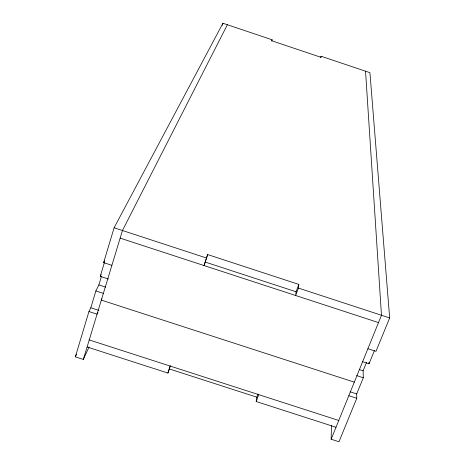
<?xml version="1.0" encoding="UTF-8"?>
<svg xmlns="http://www.w3.org/2000/svg" width="465" height="465" viewBox="0 0 465 465"><rect width="100%" height="100%" fill="white"/><g stroke="black" fill="none" stroke-linecap="round" stroke-linejoin="round"><path stroke-width="0.7" d="M366.612 362.206L363.113 370.785L363.305 377.766L356.707 393.913L356.777 398.273L338.979 441.75L331.144 439.227L331.481 425.469M298.797 284.4L296.054 291.77L295.67 295.507L298.437 288.085L298.797 284.4L207.628 254.553L204.059 265.556L207.628 254.553M367.891 348.721L375.982 351.354L389.664 317.938L369.925 72.662L321.106 56.253L321.001 57.317L271.804 40.786L272.106 39.781L222.927 23.25L114.105 227.769L103.637 262.626L111.891 265.312M336.003 427.254L256.186 401.516L256.831 397.168L257.988 394.064M89.1 346.966L83.322 359.433L75.336 356.864L88.949 311.544L90.815 307.772L95.877 290.939L98.888 284.935L101.37 276.681M108.403 279.006L100.26 276.355L104.398 262.586M83.322 359.433L122.458 230.501L227.362 24.738M87.1 346.989L167.923 373.052L170.26 365.746M222.27 25.319L222.927 23.25M271.694 41.019L272.106 39.781M167.923 373.052L170.266 366.089M320.676 57.48L321.106 56.253M256.186 401.516L258.743 394.646M331.144 439.227L381.474 315.258L365.542 71.186M362.369 361.607L369.024 363.77L374.424 350.564M97.964 312.277L97.063 314.171L88.949 311.544M75.336 356.864L76.591 354.249M101.928 298.861L101.335 300.099L354.313 382.16M100.26 276.355L101.149 274.594M103.637 262.626L104.538 260.882M89.239 339.938L338.758 420.476M169.202 368.896L256.831 397.168M95.877 290.939L103.3 293.351M356.684 375.615L363.305 377.766M90.815 307.772L98.871 310.376M350.122 391.78L356.707 393.913M348.82 395.692L356.777 398.273M98.888 284.935L105.555 287.103M359.189 369.512L363.113 370.785M114.105 227.769L206.588 258.034M298.437 288.085L389.664 317.938M205.117 262.033L296.054 291.77M120.144 238.127L378.504 322.582M368.972 362.404L369.024 363.77"/></g></svg>
